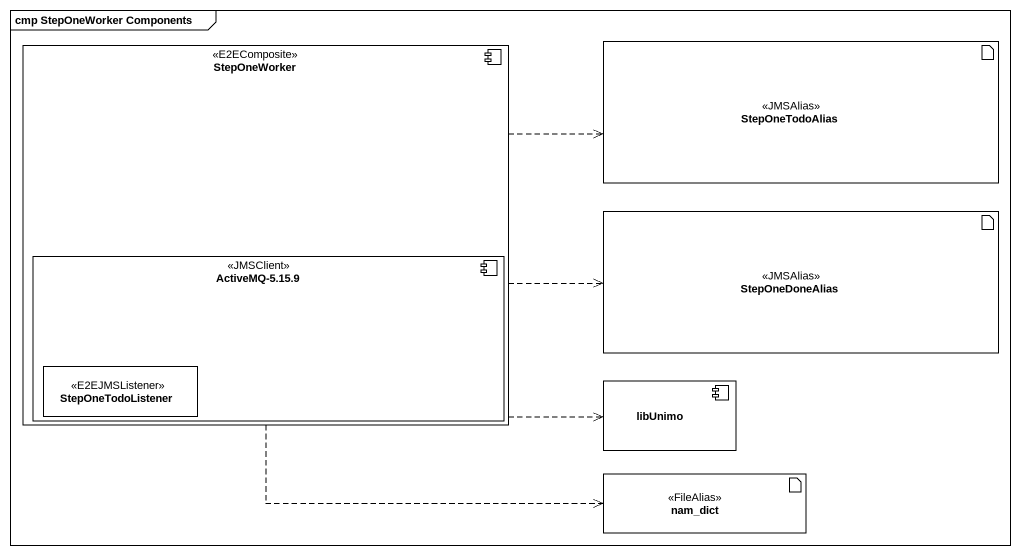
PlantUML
@startuml
mainframe cmp StepOneWorker Components
allowmixing
hide circle
hide empty members
component StepOneWorker <<E2EComposite>> {
  component "ActiveMQ-5.15.9" as ActiveMQ_5_15_9 <<JMSClient>> {
    class StepOneTodoListener <<E2EJMSListener>>
  }
}
artifact StepOneTodoAlias <<JMSAlias>>
artifact StepOneDoneAlias <<JMSAlias>>
component libUnimo
artifact nam_dict <<FileAlias>>
StepOneWorker .right.> StepOneTodoAlias
StepOneWorker .right.> StepOneDoneAlias
StepOneWorker .right.> libUnimo
StepOneWorker ..> nam_dict
@enduml
